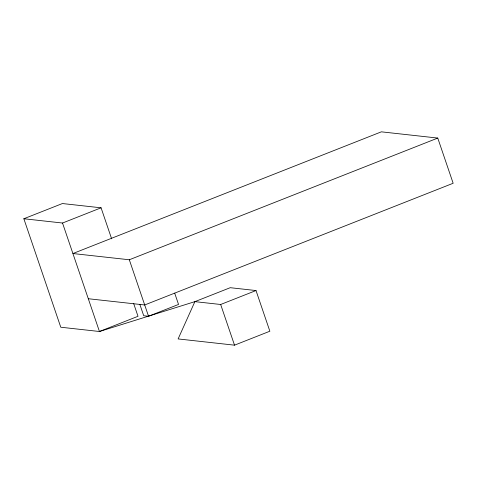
<?xml version="1.0" encoding="UTF-8"?>
<svg xmlns="http://www.w3.org/2000/svg" width="477" height="477" viewBox="0 0 477 477"><rect width="100%" height="100%" fill="white"/><g stroke="black" fill="none" stroke-linecap="round" stroke-linejoin="round"><path stroke-width="0.72" d="M256.012 290.547L220.666 304.487L194.884 301.643L178.112 338.932L234.517 345.169L269.857 331.223L256.012 290.547L230.23 287.697L194.884 301.643L99.454 331.503L60.776 327.228L23.85 218.752L62.404 203.542L101.082 207.811L111.63 238.804M23.85 218.752L62.523 223.027L101.082 207.811M437.761 138.068L381.361 131.831L72.909 253.537L129.315 259.768L437.761 138.068L453.15 183.263L144.698 304.964L88.299 298.733M139.862 304.433L143.714 315.732L148.544 316.263L178.535 304.433L174.689 293.134M220.666 304.487L234.517 345.169M129.315 259.768L148.544 316.263M133.691 303.61L138.008 316.287L99.454 331.503L62.523 223.027"/></g></svg>
